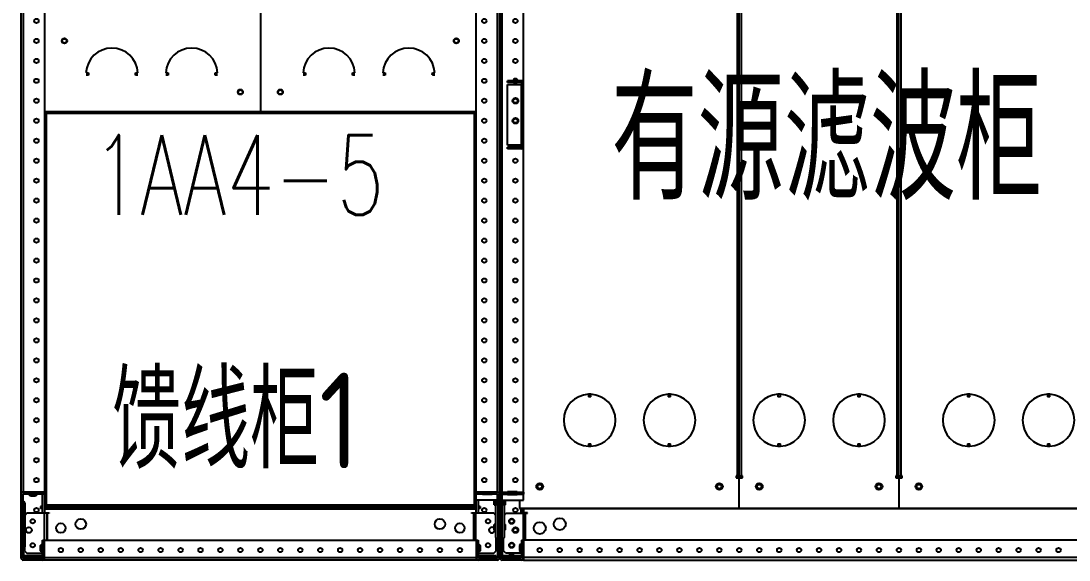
# Model space of a CAD drawing. Extents: x 758840 to 1108724, y -102573 to 143521.
# Drawn here: x 873002 to 874315, y 66433 to 67108 of the extents above; entities that cross this region are included whole.
import ezdxf

# ---------------------------------------------------------------- set-up
doc = ezdxf.new("R2010")
doc.units = 0
doc.header["$LTSCALE"] = 1000
doc.header["$MEASUREMENT"] = 0
doc.layers.add('02电气-设备', color=255, linetype='Continuous')
doc.layers.add('LWIRE', color=1, linetype='Continuous')
doc.styles.get("Standard").update_dxf_attribs({"font": 'gbenor.shx', "bigfont": 'gbcbig.shx'})
doc.styles.add('电气文字', font='txtd.shx', dxfattribs={"width": 0.8, "height": 3.5, "bigfont": 'HZTXT.shx'})

# ---------------------------------------------------------------- blocks, each defined once
blk = doc.blocks.new('补偿-滤波柜')
at = {"linetype": 'Continuous', "lineweight": 25}
for p, q in [((-3, 3), (-3, 1118)), ((0, 85), (0, 1115)), ((26.5, 597.5), (26.5, 1115)), ((294.3, 1094.5), (294.3, 105.5)), ((297, 105.5), (297, 1094.5)), ((299.7, 105.5), (299.7, 1094.5)), ((494.3, 1094.5), (494.3, 105.5)), ((497, 105.5), (497, 1094.5)), ((499.7, 105.5), (499.7, 1094.5)), ((6.5, 598), (6.5, 600)), ((24, 600), (6.5, 600)), ((24, 598), (6.5, 598)), ((6.5, 519.5), (6.5, 595.5)), ((6.5, 595.5), (24, 595.5)), ((24, 595.5), (24.5, 595.5)), ((24, 519.5), (24, 595.5)), ((24.5, 517.5), (24.5, 597.5)), ((26.5, 517.5), (26.5, 597.5)), ((24, 519.5), (6.5, 519.5)), ((24, 517), (6.5, 517)), ((6.5, 515), (6.5, 517)), ((24, 515), (6.5, 515)), ((24.5, 519.5), (24, 519.5)), ((26.5, 85), (26.5, 517.5)), ((108, 207.5), (108, 204.5)), ((111, 204.5), (111, 207.5)), ((208, 207.5), (208, 204.5)), ((211, 204.5), (211, 207.5)), ((345.5, 207.5), (345.5, 204.5)), ((348.5, 204.5), (348.5, 207.5)), ((445.5, 207.5), (445.5, 204.5)), ((448.5, 204.5), (448.5, 207.5)), ((583, 207.5), (583, 204.5)), ((586, 204.5), (586, 207.5)), ((683, 207.5), (683, 204.5)), ((686, 204.5), (686, 207.5)), ((108, 145.5), (108, 142.5)), ((111, 142.5), (111, 145.5)), ((208, 145.5), (208, 142.5)), ((211, 142.5), (211, 145.5)), ((345.5, 145.5), (345.5, 142.5)), ((348.5, 142.5), (348.5, 145.5)), ((445.5, 145.5), (445.5, 142.5)), ((448.5, 142.5), (448.5, 145.5)), ((583, 145.5), (583, 142.5)), ((586, 142.5), (586, 145.5)), ((683, 145.5), (683, 142.5)), ((686, 142.5), (686, 145.5)), ((293, 105.5), (293, 103)), ((294.3, 105.5), (293, 105.5)), ((294.3, 105.5), (297, 105.5)), ((297, 105.5), (299.7, 105.5)), ((301, 105.5), (299.7, 105.5)), ((301, 103), (301, 105.5)), ((493, 105.5), (493, 103)), ((494.3, 105.5), (493, 105.5)), ((494.3, 105.5), (497, 105.5)), ((497, 105.5), (499.7, 105.5)), ((501, 105.5), (499.7, 105.5)), ((501, 103), (501, 105.5)), ((293, 103), (297, 103)), ((297, 103), (301, 103)), ((297, 64.5), (297, 103)), ((493, 103), (497, 103)), ((497, 103), (497, 64.5)), ((497, 103), (501, 103)), ((-0.5, 82), (-0.5, 3)), ((0, 85), (26.5, 85)), ((0, 82.5), (26.5, 82.5)), ((0, 75), (0, 82.5)), ((6.5, 85.2), (6.5, 85)), ((18.5, 85.2), (6.5, 85.2)), ((6.5, 82.5), (6.5, 82.2)), ((6.5, 82.2), (18.5, 82.2)), ((15.5, 85), (15, 85.2)), ((18.5, 85), (18.5, 85.2)), ((18.5, 82.2), (18.5, 82.5)), ((26.5, 85), (26.5, 82.5)), ((26.5, 75), (26.5, 82.5)), ((-0.5, 75), (0, 75)), ((-0.4, 68.9), (-0.4, 26.5)), ((-0.3, 75), (-0.3, 70.7)), ((-0.3, 70.7), (2.2, 70.4)), ((-0.3, 70.7), (2.2, 70.5)), ((-0.3, 70.7), (2.2, 70.7)), ((-0.3, 70.7), (-0.3, 70.7)), ((0, 75), (26.5, 75)), ((2.2, 75), (2.2, 70.7)), ((2.2, 70.7), (2.2, 28.3)), ((2.2, 70.5), (2.2, 70.7)), ((3.9, 68.9), (2.2, 68.9)), ((3.9, 68.9), (3.9, 75)), ((21.5, 67), (21.5, 64.5)), ((21.5, 67), (22, 67)), ((22, 64.5), (22, 75)), ((2.2, 56.2), (4.5, 58.5)), ((4.5, 58.5), (26.6, 58.5)), ((21.5, 64.5), (22, 64.5)), ((297, 64.5), (22, 64.5)), ((22.2, 58.5), (22.2, 58.6)), ((22.2, 58.6), (23.5, 58.6)), ((23.5, 58.6), (23.5, 64.5)), ((24, 58.6), (23.5, 58.6)), ((24, 64.5), (24, 58.6)), ((26.5, 58.6), (24, 58.6)), ((26.5, 64.5), (26.5, 58.6)), ((767.5, 64), (26.5, 64)), ((31.5, 59), (26.5, 59)), ((29.2, 58.5), (26.6, 58.5)), ((26.6, 25), (26.6, 58.5)), ((29.2, 25), (29.2, 58.5)), ((29.3, 58.5), (29.2, 58.5)), ((29.3, 58.5), (31.5, 58.5)), ((29.3, 25), (29.3, 58.5)), ((31.5, 58.5), (31.5, 59)), ((497, 64.5), (297, 64.5)), ((772, 64.5), (497, 64.5)), ((2.2, 44.4), (3.9, 44.4)), ((3.9, 37.8), (3.9, 44.4)), ((0, 26.5), (0, 2.5)), ((1.5, 11.5), (1.5, 27.1)), ((3.9, 37.8), (2.2, 37.8)), ((2.2, 28.3), (2.2, 28.1)), ((23, 19.8), (21.5, 18.2)), ((21.5, 18.2), (21.5, 11.8)), ((24, 19.8), (23, 19.8)), ((24, 25), (26.5, 25)), ((24, 25), (24, 3)), ((26.5, 25), (26.5, 3)), ((767.5, 25), (26.5, 25)), ((23.5, 2.5), (0, 2.5)), ((23.5, 0), (0, 0)), ((4.5, 8.5), (1.5, 11.5)), ((1.5, 2.7), (1.5, 5.2)), ((4.5, 5.2), (1.5, 5.2)), ((4.5, 2.7), (1.5, 2.7)), ((24, 8.5), (4.5, 8.5)), ((4.5, 2.7), (4.5, 5.2)), ((24, 5.2), (4.5, 5.2)), ((23.9, 2.7), (4.5, 2.7)), ((8.4, 5.2), (8.4, 6.6)), ((15.1, 6.6), (8.4, 6.6)), ((15.1, 6.6), (15.1, 5.2)), ((21.5, 11.8), (23, 10.2)), ((23, 10.2), (24, 10.2)), ((26.5, 0), (23.5, 0)), ((767.5, 3), (26.5, 3)), ((26.5, 3), (26.5, 0)), ((26.5, 2.7), (26.5, 2.7)), ((26.5, 2.5), (26.5, 2.5)), ((26.5, 0), (767.5, 0))]:
    blk.add_line(p, q, dxfattribs=at)
at = {"linetype": 'Continuous', "lineweight": 25, "flags": 128}
blk.add_lwpolyline([(18, 85.2), (17.7, 85.1), (17.5, 85)], dxfattribs=at)
at = {"linetype": 'Continuous', "lineweight": 25}
for centre, radius in [((16.5, 675), 2.7), ((16.5, 650), 2.7), ((16.5, 625), 2.7), ((16.5, 575), 3.55), ((16.5, 575), 2.7), ((16.5, 550), 3.55), ((16.5, 550), 2.7), ((16.5, 500), 2.7), ((16.5, 475), 2.7), ((16.5, 450), 2.7), ((16.5, 425), 2.7), ((16.5, 400), 2.7), ((16.5, 375), 2.7), ((16.5, 350), 2.7), ((16.5, 325), 2.7), ((16.5, 300), 2.7), ((16.5, 275), 2.7), ((16.5, 250), 2.7), ((16.5, 225), 2.7), ((16.5, 200), 2.7), ((16.5, 175), 2.7), ((16.5, 150), 2.7), ((16.5, 125), 2.7), ((16.5, 100), 2.7), ((47, 92), 4.25), ((47, 92), 2.7), ((272, 92), 4.25), ((272, 92), 2.7), ((322, 92), 4.25), ((322, 92), 2.7), ((472, 92), 4.25), ((472, 92), 2.7), ((522, 92), 4.25), ((522, 92), 2.7), ((16.5, 62.5), 2.7), ((11.8, 48.5), 3.3), ((11.8, 48.5), 2.7), ((16.5, 37.5), 3.55), ((16.5, 37.5), 2.7), ((47, 40), 7.5), ((72, 45), 7.5), ((11.8, 18.5), 3.3), ((11.8, 18.5), 2.7), ((47, 12.5), 2.7), ((72, 12.5), 2.7), ((97, 12.5), 2.7), ((122, 12.5), 2.7), ((147, 12.5), 2.7), ((172, 12.5), 2.7), ((197, 12.5), 2.7), ((222, 12.5), 2.7), ((247, 12.5), 2.7), ((272, 12.5), 2.7), ((297, 12.5), 2.7), ((322, 12.5), 2.7), ((347, 12.5), 2.7), ((372, 12.5), 2.7), ((397, 12.5), 2.7), ((422, 12.5), 2.7), ((447, 12.5), 2.7), ((472, 12.5), 2.7), ((497, 12.5), 2.7), ((522, 12.5), 2.7), ((547, 12.5), 2.7), ((572, 12.5), 2.7), ((597, 12.5), 2.7), ((622, 12.5), 2.7), ((647, 12.5), 2.7), ((672, 12.5), 2.7), ((697, 12.5), 2.7)]:
    blk.add_circle(centre, radius, dxfattribs=at)
for centre, radius, start, end in [((16.5, 600), 2.7, 0, 180), ((16.5, 600), 2.7, 227.7946, 312.2054), ((24, 597.5), 2.5, 0, 90), ((24, 597.5), 0.5, 360, 90), ((24, 517.5), 2.5, 270, 360), ((24, 517.5), 0.5, 270, 0), ((109.5, 175), 32.5, 92.6454, 267.3546), ((109.5, 175), 32.5, 87.3546, 92.6454), ((109.5, 175), 29.5, 87.0854, 92.9146), ((109.5, 175), 32.5, 272.6454, 87.3546), ((209.5, 175), 32.5, 92.6454, 267.3546), ((209.5, 175), 32.5, 87.3546, 92.6454), ((209.5, 175), 29.5, 87.0854, 92.9146), ((209.5, 175), 32.5, 272.6454, 87.3546), ((347, 175), 32.5, 92.6454, 267.3546), ((347, 175), 32.5, 87.3546, 92.6454), ((347, 175), 29.5, 87.0854, 92.9146), ((347, 175), 32.5, 272.6454, 87.3546), ((447, 175), 32.5, 92.6454, 267.3546), ((447, 175), 32.5, 87.3546, 92.6454), ((447, 175), 29.5, 87.0854, 92.9146), ((447, 175), 32.5, 272.6454, 87.3546), ((584.5, 175), 32.5, 92.6454, 267.3546), ((584.5, 175), 32.5, 87.3546, 92.6454), ((584.5, 175), 29.5, 87.0854, 92.9146), ((584.5, 175), 32.5, 272.6454, 87.3546), ((684.5, 175), 32.5, 92.6454, 267.3546), ((684.5, 175), 32.5, 87.3546, 92.6454), ((684.5, 175), 29.5, 87.0854, 92.9146), ((684.5, 175), 32.5, 272.6454, 87.3546), ((109.5, 175), 29.5, 267.0854, 272.9146), ((209.5, 175), 29.5, 267.0854, 272.9146), ((347, 175), 29.5, 267.0854, 272.9146), ((447, 175), 29.5, 267.0854, 272.9146), ((584.5, 175), 29.5, 267.0854, 272.9146), ((684.5, 175), 29.5, 267.0854, 272.9146), ((109.5, 175), 32.5, 267.3546, 272.6454), ((209.5, 175), 32.5, 267.3546, 272.6454), ((347, 175), 32.5, 267.3546, 272.6454), ((447, 175), 32.5, 267.3546, 272.6454), ((584.5, 175), 32.5, 267.3546, 272.6454), ((684.5, 175), 32.5, 267.3546, 272.6454), ((0, 82), 3, 90, 180), ((0, 82), 0.5, 90, 180), ((-0.4, 70.7), 0.0515, 346.8384, 350.7536), ((0.9, 70.7), 1.34, 346.8384, 350.7536), ((0.9, 28.3), 1.34, 346.8384, 350.7536), ((0, 3), 3, 180, 270), ((0, 3), 0.5, 180, 270), ((23.5, 3), 3, 270, 360), ((23.5, 3), 0.5, 270, 360)]:
    blk.add_arc(centre, radius, start, end, dxfattribs=at)
for points in [[(-0.5, 68.8), (-0.5, 68.8), (-0.5, 68.8), (-0.5, 68.9), (-0.4, 68.9), (-0.4, 68.9), (-0.4, 68.9)], [(-0.4, 70.7), (-0.4, 70.7), (-0.4, 70.7), (-0.3, 70.7), (-0.3, 70.7), (-0.3, 70.7), (-0.3, 70.7)], [(-0.4, 26.5), (-0.4, 26.5), (-0.4, 26.5), (-0.5, 26.4), (-0.5, 26.4), (-0.5, 26.4), (-0.5, 26.4)]]:
    blk.add_open_spline(points, degree=3, knots=[0, 0, 0, 0, 0.25, 0.5, 0.75, 1, 1, 1, 1], dxfattribs=at)
for points in [[(-0.4, 68.9), (-0.1, 68.9), (0.5, 69), (1.3, 69.3), (1.9, 69.8), (2.1, 70.2), (2.2, 70.4)], [(2.2, 28), (2.1, 27.8), (1.9, 27.4), (1.3, 26.9), (0.5, 26.5), (-0.1, 26.5), (-0.4, 26.5)]]:
    blk.add_open_spline(points, degree=3, dxfattribs=at)
blk = doc.blocks.new('600mm 低压柜')
at = {"linetype": 'Continuous', "lineweight": 18}
h = blk.add_hatch(dxfattribs=at)
h.set_pattern_fill('ANSI31', color=256, scale=100, style=0)
h.set_pattern_definition([(45, (-14519.86, -15579.33), (-224.5064, 224.5064), [])])
edge = h.paths.add_edge_path(flags=0)
edge.add_line((15.6, -155), (42.1, -155))
edge.add_line((42.1, -155), (42.1, -152.5))
edge.add_line((42.1, -152.5), (15.6, -152.5))
edge.add_arc((15.6, -152), 0.5, 180, 270, ccw=False)
edge.add_line((15.1, -152), (15.1, -73))
edge.add_arc((15.6, -73), 0.5, 90, 180, ccw=False)
edge.add_line((15.6, -72.5), (39.1, -72.5))
edge.add_arc((39.1, -73), 0.5, 0, 90, ccw=False)
edge.add_line((39.6, -73), (39.6, -95))
edge.add_line((39.6, -95), (42.1, -95))
edge.add_line((42.1, -95), (42.1, -73))
edge.add_arc((39.1, -73), 3, 0, 90)
edge.add_line((39.1, -70), (15.6, -70))
edge.add_arc((15.6, -73), 3, 90, 180)
edge.add_line((12.6, -73), (12.6, -152))
edge.add_arc((15.6, -152), 3, 180, 270)
h = blk.add_hatch(dxfattribs=at)
h.set_pattern_fill('ANSI31', color=256, scale=100, angle=90, style=0)
h.set_pattern_definition([(135, (-14519.86, -15579.33), (-224.5064, -224.5064), [])])
edge = h.paths.add_edge_path(flags=0)
edge.add_line((609.6, -152.5), (583.1, -152.5))
edge.add_line((583.1, -152.5), (583.1, -155))
edge.add_line((583.1, -155), (609.6, -155))
edge.add_arc((609.6, -152), 3, 270, 360)
edge.add_line((612.6, -152), (612.6, -73))
edge.add_arc((609.6, -73), 3, 360, 450)
edge.add_line((609.6, -70), (586.1, -70))
edge.add_arc((586.1, -73), 3, 90, 180)
edge.add_line((583.1, -73), (583.1, -95))
edge.add_line((583.1, -95), (585.6, -95))
edge.add_line((585.6, -95), (585.6, -73))
edge.add_arc((586.1, -73), 0.5, 90, 180, ccw=False)
edge.add_line((586.1, -72.5), (609.6, -72.5))
edge.add_arc((609.6, -73), 0.5, 0, 90, ccw=False)
edge.add_line((610.1, -73), (610.1, -152))
edge.add_arc((609.6, -152), 0.5, 270, 360, ccw=False)
at = {"linetype": 'Continuous', "lineweight": 25}
for p, q in [((12.6, -1185), (12.6, -73)), ((15.1, -152), (15.1, -73)), ((15.6, -70), (609.6, -70)), ((39.1, -72.5), (15.6, -72.5)), ((15.6, -96.5), (15.6, -72.5)), ((17.1, -75.2), (17.1, -72.7)), ((17.1, -72.7), (39.5, -72.7)), ((17.1, -75.2), (39.6, -75.2)), ((20.1, -78.5), (17.1, -81.5)), ((20.1, -75.2), (20.1, -72.7)), ((39.6, -78.5), (20.1, -78.5)), ((39.6, -70), (39.6, -70)), ((39.6, -95), (39.6, -73)), ((42.1, -72.5), (42, -72.5)), ((42, -72.7), (42.1, -72.7)), ((42.1, -95), (42.1, -70)), ((583.1, -73), (42.1, -73)), ((583.1, -70), (583.1, -128.5)), ((583.1, -72.5), (583.1, -72.5)), ((583.1, -72.7), (583.1, -72.7)), ((585.6, -70), (585.6, -70)), ((585.6, -73), (585.6, -95)), ((585.6, -75.2), (608.1, -75.2)), ((605.1, -78.5), (585.6, -78.5)), ((585.7, -72.7), (608.1, -72.7)), ((609.6, -72.5), (586.1, -72.5)), ((608.1, -81.5), (605.1, -78.5)), ((607.6, -75.2), (607.6, -72.7)), ((608.1, -75.2), (608.1, -72.7)), ((609.3, -80.2), (609.3, -72.5)), ((610.1, -73), (610.1, -152)), ((612.6, -1185), (612.6, -73)), ((17.1, -81.5), (17.1, -97.1)), ((37.1, -81.7), (38.6, -80.2)), ((37.1, -88.2), (37.1, -81.7)), ((38.6, -89.7), (37.1, -88.2)), ((38.6, -80.2), (39.6, -80.2)), ((39.6, -89.7), (38.6, -89.7)), ((585.6, -80.2), (586.6, -80.2)), ((586.6, -89.7), (585.6, -89.7)), ((586.6, -80.2), (588.1, -81.7)), ((588.1, -88.2), (586.6, -89.7)), ((588.1, -81.7), (588.1, -88.2)), ((607.4, -86.3), (609.9, -86.3)), ((607.4, -86.3), (607.4, -140.8)), ((608.1, -86.3), (608.1, -81.5)), ((610.1, -80.2), (609.3, -80.2)), ((609.6, -80.2), (609.6, -86.3)), ((609.9, -86.3), (609.9, -140.8)), ((15.2, -138.9), (15.2, -96.4)), ((17.8, -98.3), (17.7, -98.1)), ((17.8, -145), (17.8, -98.3)), ((585.6, -95), (39.6, -95)), ((42.5, -95), (42.5, -128.5)), ((45.1, -95), (45.1, -128.5)), ((45.2, -95), (45.2, -128.5)), ((579.6, -128.5), (579.6, -95)), ((580.1, -128.5), (580.1, -95)), ((610, -98.5), (610, -142.7)), ((610, -98.5), (610.1, -98.5)), ((19.5, -107.8), (17.8, -107.8)), ((17.8, -114.4), (19.5, -114.4)), ((19.5, -107.8), (19.5, -114.4)), ((17.8, -126.2), (20.1, -128.5)), ((20.1, -128.5), (48.1, -128.5)), ((37.8, -128.5), (37.8, -128.6)), ((37.8, -128.6), (42.1, -128.6)), ((39.1, -128.6), (39.1, -134.5)), ((39.6, -145), (39.6, -128.6)), ((42.1, -128.6), (42.1, -1187.5)), ((48.1, -129), (42.1, -129)), ((48.1, -128.5), (48.1, -129)), ((577.1, -128.5), (605.1, -128.5)), ((577.1, -129), (577.1, -128.5)), ((583.1, -129), (577.1, -129)), ((583.1, -1195), (583.1, -128.6)), ((583.1, -128.6), (587.3, -128.6)), ((585.6, -128.6), (585.6, -152.5)), ((586.1, -134.5), (586.1, -128.6)), ((587.3, -128.6), (587.3, -128.5)), ((605.1, -128.5), (607.4, -126.2)), ((607.4, -124.5), (609.9, -124.5)), ((607.4, -128.7), (609.9, -128.7)), ((15.3, -140.7), (17.7, -140.4)), ((15.3, -140.7), (17.7, -140.5)), ((15.3, -140.7), (17.8, -140.7)), ((15.3, -145), (15.3, -140.7)), ((17.7, -140.5), (17.8, -140.7)), ((19.5, -138.9), (17.8, -138.9)), ((19.5, -138.9), (19.5, -145)), ((37.1, -137), (37.1, -134.5)), ((37.1, -134.5), (39.6, -134.5)), ((37.1, -137), (39.6, -137)), ((38.6, -137), (38.6, -134.5)), ((39.1, -137), (39.1, -145)), ((583.1, -134), (42.1, -134)), ((42.1, -134.5), (583.1, -134.5)), ((42.1, -137), (583.1, -137)), ((42.1, -143), (42.6, -143)), ((42.6, -137), (42.6, -631)), ((43.6, -137), (43.6, -631)), ((43.7, -138), (43.7, -137)), ((581.5, -138), (43.7, -138)), ((44.1, -138.5), (43.8, -138)), ((44.1, -138.5), (581.1, -138.5)), ((44.1, -138.5), (44.1, -631)), ((581.1, -631), (581.1, -138.5)), ((581.5, -138), (581.5, -137)), ((581.6, -137), (581.5, -137.5)), ((581.6, -631), (581.6, -137)), ((582.6, -631), (582.6, -137)), ((582.6, -143), (583.1, -143)), ((585.6, -134.5), (588.1, -134.5)), ((585.6, -137), (588.1, -137)), ((586.1, -152.5), (586.1, -137)), ((586.6, -137), (586.6, -134.5)), ((588.1, -137), (588.1, -134.5)), ((609.9, -140.8), (607.4, -140.8)), ((609.6, -142.6), (609.6, -152.5)), ((610.1, -140.9), (610, -140.9)), ((15.1, -145), (42.1, -145)), ((15.6, -145), (15.6, -152.5)), ((15.6, -152.5), (42.1, -152.5)), ((15.6, -155), (42.1, -155)), ((15.6, -155), (15.6, -1185)), ((22.1, -152.5), (22.1, -152.2)), ((22.1, -152.2), (34.1, -152.2)), ((22.1, -155.2), (22.1, -155)), ((34.1, -155.2), (22.1, -155.2)), ((31, -155), (30.6, -155.2)), ((34.1, -152.2), (34.1, -152.5)), ((34.1, -155), (34.1, -155.2)), ((583.1, -152.5), (609.6, -152.5)), ((583.1, -155), (612.6, -155)), ((592.8, -151.5), (594.3, -150)), ((592.8, -152.5), (592.8, -151.5)), ((594.3, -150), (600.8, -150)), ((600.8, -150), (602.3, -151.5)), ((602.3, -151.5), (602.3, -152.5)), ((609.6, -1185), (609.6, -155)), ((610.1, -154.9), (610.1, -155)), ((581.6, -629.5), (43.6, -629.5)), ((44.1, -630), (581.1, -630)), ((583.1, -631.5), (42.1, -631.5)), ((42.6, -631), (43.6, -631)), ((44.1, -631), (581.1, -631)), ((147.4, -631.5), (147.4, -631)), ((149.6, -631.5), (149.6, -631)), ((275.1, -631.5), (275.1, -631)), ((312.6, -1205.5), (312.6, -631.5)), ((350.1, -631), (350.1, -631.5)), ((562.6, -631), (562.6, -631.5)), ((582.6, -631), (581.6, -631)), ((94.1, -677), (97.1, -677)), ((97.1, -680), (94.1, -680)), ((156, -677), (159, -677)), ((159, -680), (156, -680)), ((194.1, -677), (197.1, -677)), ((197.1, -680), (194.1, -680)), ((256, -677), (259, -677)), ((259, -680), (256, -680)), ((366.1, -677), (369.1, -677)), ((369.1, -680), (366.1, -680)), ((428, -677), (431, -677)), ((431, -680), (428, -680)), ((466.1, -677), (469.1, -677)), ((469.1, -680), (466.1, -680)), ((528, -677), (531, -677)), ((531, -680), (528, -680))]:
    blk.add_line(p, q, dxfattribs=at)
at = {"linetype": 'Continuous', "lineweight": 25, "flags": 128}
blk.add_lwpolyline([(33.5, -155.2), (33.3, -155), (33.1, -155)], dxfattribs=at)
at = {"linetype": 'Continuous', "lineweight": 25}
for centre, radius in [((27.3, -88.5), 2.7), ((62.6, -82.5), 2.7), ((87.6, -82.5), 2.7), ((112.6, -82.5), 2.7), ((137.6, -82.5), 2.7), ((162.6, -82.5), 2.7), ((187.6, -82.5), 2.7), ((212.6, -82.5), 2.7), ((237.6, -82.5), 2.7), ((262.6, -82.5), 2.7), ((287.6, -82.5), 2.7), ((312.6, -82.5), 2.7), ((337.6, -82.5), 2.7), ((362.6, -82.5), 2.7), ((387.6, -82.5), 2.7), ((412.6, -82.5), 2.7), ((437.6, -82.5), 2.7), ((462.6, -82.5), 2.7), ((487.6, -82.5), 2.7), ((512.6, -82.5), 2.7), ((537.6, -82.5), 2.7), ((562.6, -82.5), 2.7), ((597.8, -88.5), 2.7), ((62.6, -110), 6), ((562.6, -110), 6), ((602.6, -107.5), 3.55), ((27.3, -118.5), 2.7), ((87.6, -115), 6.55), ((537.6, -115), 6.55), ((597.8, -118.5), 2.7), ((32.1, -132.5), 2.7), ((593.1, -132.5), 2.7), ((32.1, -170), 2.7), ((593.1, -170), 2.7), ((32.1, -195), 2.7), ((593.1, -195), 2.7), ((32.1, -220), 2.7), ((593.1, -220), 2.7), ((32.1, -245), 2.7), ((593.1, -245), 2.7), ((32.1, -270), 2.7), ((593.1, -270), 2.7), ((32.1, -295), 2.7), ((593.1, -295), 2.7), ((32.1, -320), 2.7), ((593.1, -320), 2.7), ((32.1, -345), 2.7), ((593.1, -345), 2.7), ((32.1, -370), 2.7), ((593.1, -370), 2.7), ((32.1, -395), 2.7), ((593.1, -395), 2.7), ((32.1, -420), 2.7), ((593.1, -420), 2.7), ((32.1, -445), 2.7), ((593.1, -445), 2.7), ((32.1, -470), 2.7), ((593.1, -470), 2.7), ((32.1, -495), 2.7), ((593.1, -495), 2.7), ((32.1, -520), 2.7), ((593.1, -520), 2.7), ((32.1, -545), 2.7), ((593.1, -545), 2.7), ((32.1, -570), 2.7), ((593.1, -570), 2.7), ((32.1, -595), 2.7), ((593.1, -595), 2.7), ((32.1, -620), 2.7), ((593.1, -620), 2.7), ((32.1, -645), 2.7), ((593.1, -645), 2.7), ((287.6, -656), 3.25), ((287.6, -656), 2.7), ((337.6, -656), 3.25), ((337.6, -656), 2.7), ((32.1, -670), 2.7), ((593.1, -670), 2.7), ((32.1, -695), 2.7), ((593.1, -695), 2.7), ((32.1, -720), 2.7), ((67.1, -720), 3.25), ((67.1, -720), 2.7), ((558.1, -720), 3.25), ((558.1, -720), 2.7), ((593.1, -720), 2.7), ((32.1, -745), 2.7), ((593.1, -745), 2.7)]:
    blk.add_circle(centre, radius, dxfattribs=at)
for centre, radius, start, end in [((15.6, -73), 3, 90, 180), ((15.6, -73), 0.5, 90, 180), ((39.1, -73), 3, 0, 90), ((39.1, -73), 0.5, 0, 90), ((586.1, -73), 3, 90, 180), ((586.1, -73), 0.5, 90, 180), ((609.6, -73), 3, 360, 90), ((609.6, -73), 0.5, 360, 90), ((16.4, -98.3), 1.34, 9.2464, 13.1616), ((22.6, -107.5), 3.55, 209.1627, 184.8477), ((609.9, -98.4), 0.0893, 191.4218, 278.0495), ((15.2, -140.7), 0.0515, 9.2464, 13.1616), ((16.4, -140.7), 1.34, 9.2464, 13.1616), ((609.6, -140.4), 2.32, 191.4218, 278.0495), ((609.9, -140.8), 0.0893, 191.4218, 278.0495), ((610, -142.7), 0.0893, 11.4218, 98.0495), ((15.6, -152), 3, 180, 270), ((15.6, -152), 0.5, 180, 270), ((609.6, -152), 3, 270, 360), ((609.6, -152), 0.5, 270, 0), ((126.6, -678.5), 32.5, 182.6454, 357.3546), ((126.6, -678.5), 29.5, 177.0854, 182.9146), ((126.6, -678.5), 29.5, 357.0854, 2.9146), ((226.6, -678.5), 32.5, 182.6454, 357.3546), ((226.6, -678.5), 29.5, 177.0854, 182.9146), ((226.6, -678.5), 29.5, 357.0854, 2.9146), ((398.6, -678.5), 32.5, 182.6454, 357.3546), ((398.6, -678.5), 29.5, 177.0854, 182.9146), ((398.6, -678.5), 29.5, 357.0854, 2.9146), ((498.6, -678.5), 32.5, 182.6454, 357.3546), ((498.6, -678.5), 29.5, 177.0854, 182.9146), ((498.6, -678.5), 29.5, 357.0854, 2.9146)]:
    blk.add_arc(centre, radius, start, end, dxfattribs=at)
for points, knots in [([(15.2, -96.4), (15.1, -96.4), (15.1, -96.4), (15.1, -96.4), (15.1, -96.4), (15.1, -96.4), (15.1, -96.4)], [0, 0, 0, 0, 0.25, 0.5, 0.75, 1, 1, 1, 1]), ([(15.1, -138.8), (15.1, -138.8), (15.1, -138.8), (15.1, -138.8), (15.1, -138.9), (15.1, -138.9), (15.2, -138.9)], [0, 0, 0, 0, 0.25, 0.5, 0.75, 1, 1, 1, 1]), ([(15.2, -140.6), (15.2, -140.6), (15.2, -140.6), (15.2, -140.6), (15.2, -140.7), (15.2, -140.7), (15.3, -140.7)], [0, 0, 0, 0, 0.25, 0.5, 0.75, 1, 1, 1, 1]), ([(43.7, -137.5), (43.6, -137.3), (43.6, -137.2), (43.6, -137), (43.6, -137)], [0, 0, 0, 0, 0.797692, 1, 1, 1, 1]), ([(581.3, -138), (581.2, -138.1), (581.2, -138.3), (581.1, -138.4), (581.1, -138.5)], [0, 0, 0, 0, 0.790027, 1, 1, 1, 1])]:
    blk.add_open_spline(points, degree=3, knots=knots, dxfattribs=at)
for points in [[(17.7, -98), (17.6, -97.8), (17.5, -97.3), (16.9, -96.8), (16.1, -96.5), (15.5, -96.5), (15.2, -96.4)], [(15.2, -138.9), (15.5, -138.9), (16.1, -138.9), (16.9, -139.3), (17.5, -139.8), (17.6, -140.2), (17.7, -140.4)], [(43.7, -138), (43.7, -138), (43.8, -138), (43.9, -138.1), (44, -138.3), (44, -138.4), (44.1, -138.5)], [(581.1, -138.5), (581.1, -138.4), (581.2, -138.3), (581.3, -138.1), (581.4, -138), (581.4, -138), (581.5, -138)]]:
    blk.add_open_spline(points, degree=3, dxfattribs=at)
blk = doc.blocks.new('BD4-PAL0101-LVPM-07')
at = {"layer": '02电气-设备', "color": 5, "ltscale": 5, "rotation": 180}
blk.add_blockref('600mm 低压柜', (1920639.6, 708903.2), dxfattribs=at)
at = {"layer": '02电气-设备', "color": 5, "ltscale": 5}
blk.add_blockref('补偿-滤波柜', (1920630.1, 708973.2), dxfattribs=at)
at = {"layer": 'LWIRE', "lineweight": -3}
for s, height, p in [('有源滤波柜', 150, (1920766.8, 709424.2)), ('馈线柜1', 120, (1920141.4, 709087.8))]:
    blk.add_text(s, height=height, dxfattribs=at).set_placement(p)
at = {"layer": 'LWIRE', "linetype": 'ByBlock', "lineweight": 15, "style": '电气文字', "width": 0.7}
blk.add_text('1AA4-5', height=100, dxfattribs=at).set_placement((1920116.5, 709405.3))

msp = doc.modelspace()

# ---------------------------------------------------------------- block references
at = {"layer": '02电气-设备'}
msp.add_blockref('BD4-PAL0101-LVPM-07', (-1047025.03, -642540.59), dxfattribs=at)

doc.saveas('drawing.dxf')
